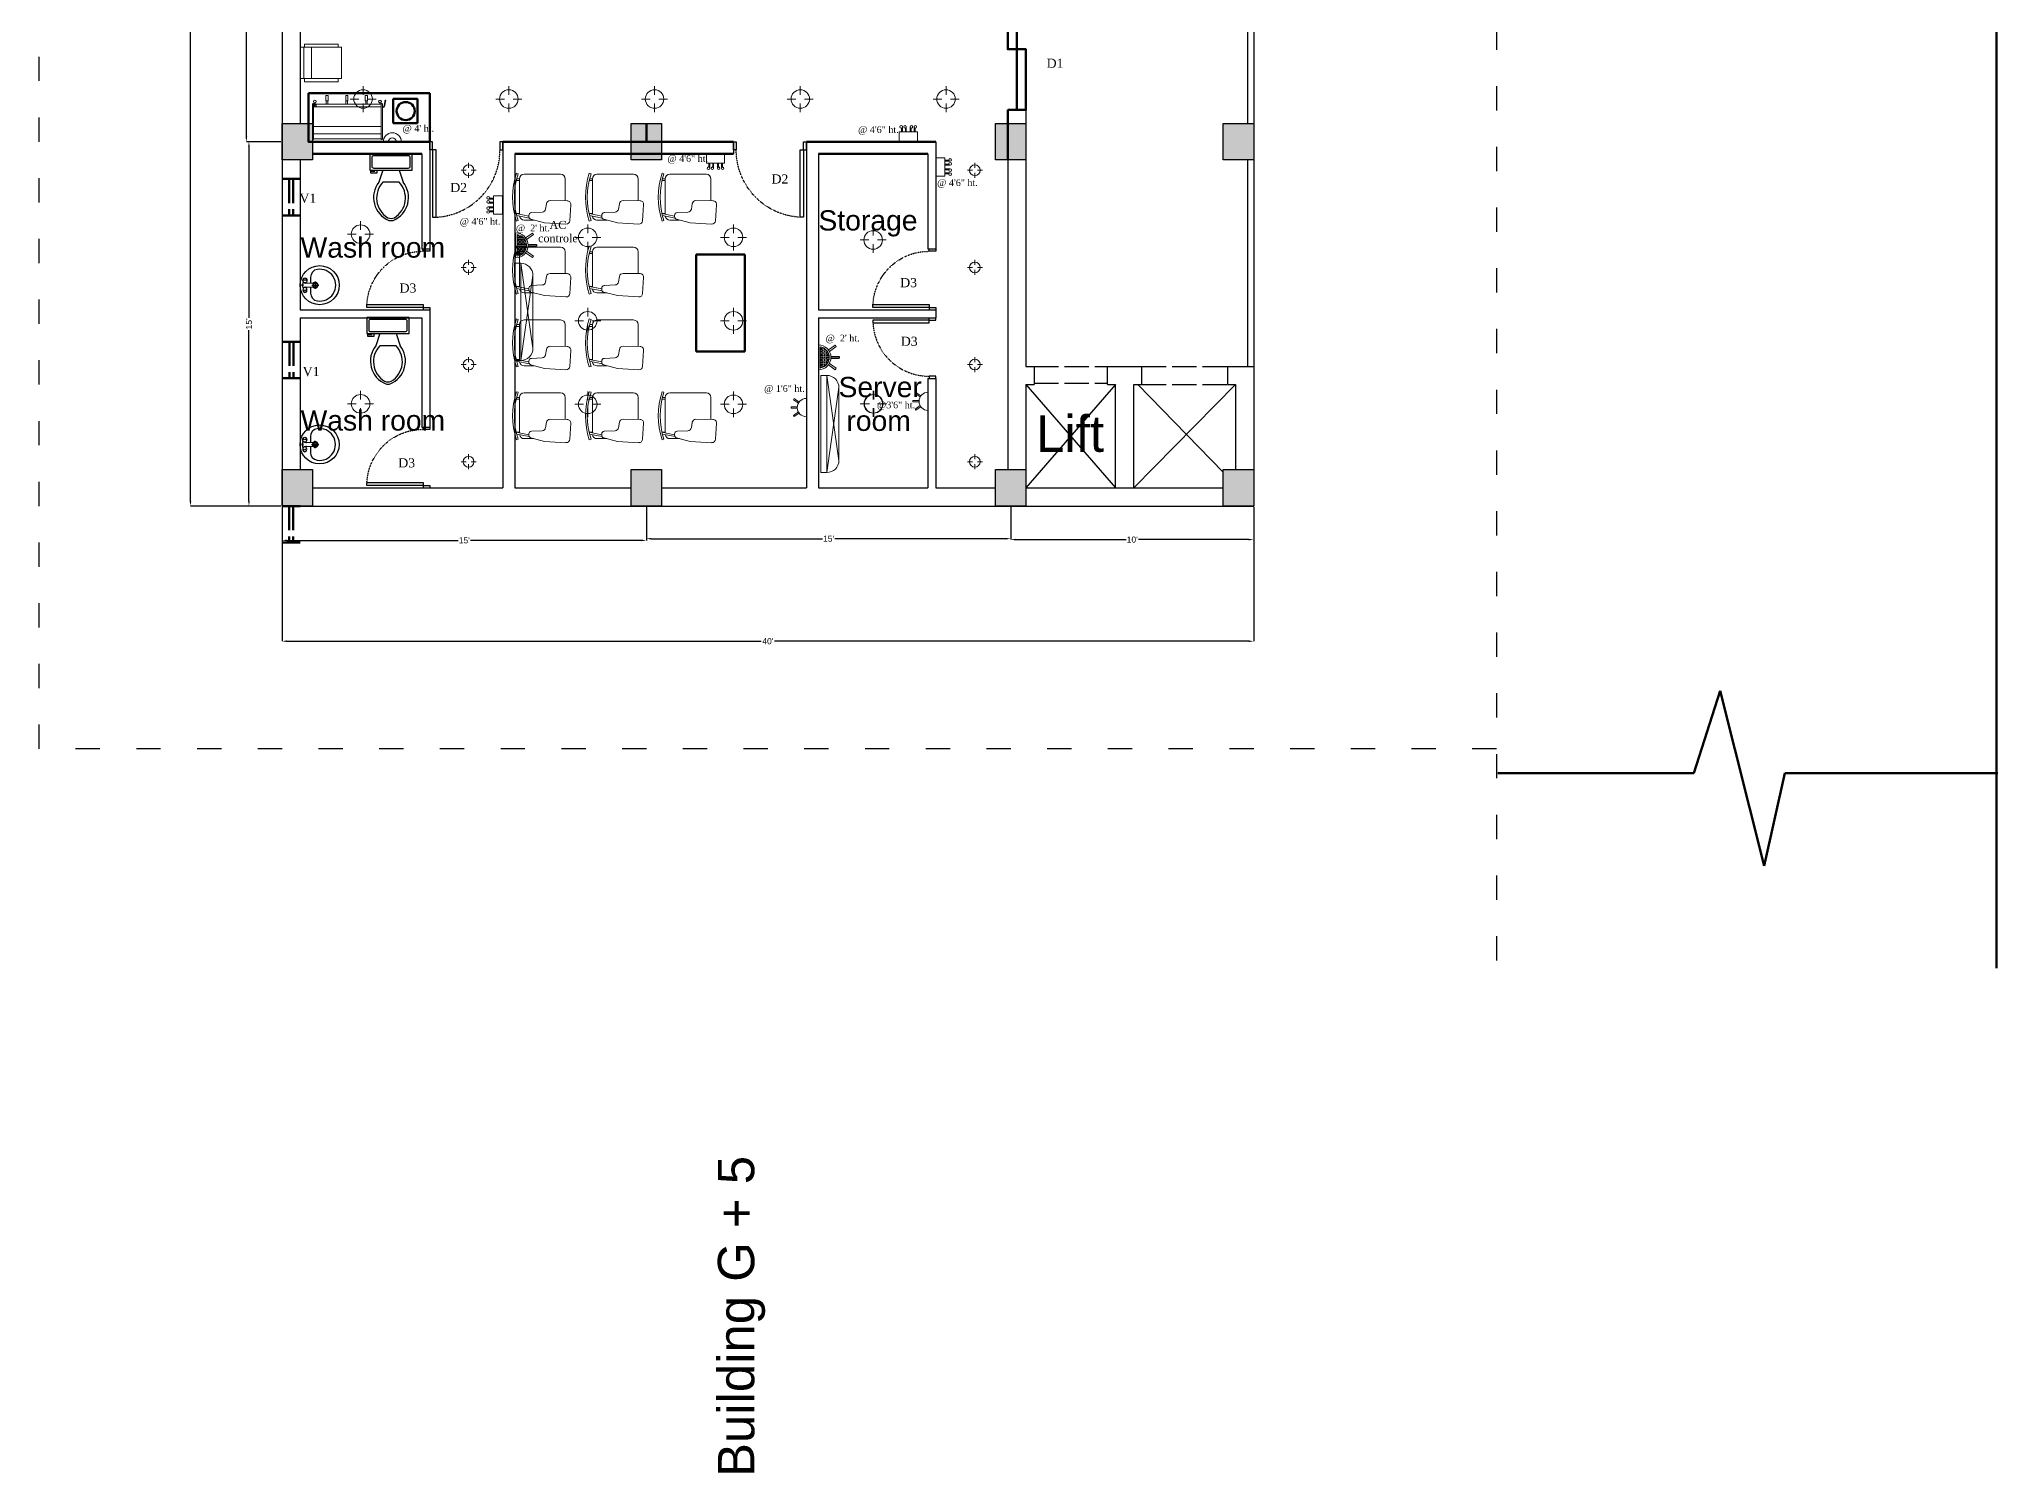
# Model space of a CAD drawing. Header units: inches. Extents: x 2702 to 16065, y 1501 to 3657.
# Drawn here: x 13105 to 14073, y 1501 to 2209 of the extents above; entities that cross this region are included whole.
import ezdxf

# ---------------------------------------------------------------- set-up
doc = ezdxf.new("R2010")
doc.units = ezdxf.units.IN
for name, pattern in [('ACAD_ISO02W100', [15, 12, -3]), ('ACAD_ISO03W100', [30, 12, -18]), ('HIDDEN4', [0.09375, 0.0625, -0.03125])]:
    doc.linetypes.add(name, pattern=pattern)
for name, color, linetype, lineweight in [('A-FURNITURE', 255, 'Continuous', 5), ('changing', 45, 'Continuous', 25), ('ELECTRICAL POINTS', 7, 'Continuous', 25), ('LIGHTS', 1, 'Continuous', 25), ('muebles', 17, 'Continuous', 0), ('www.cadblocksfree.com', 7, 'Continuous', 9)]:
    doc.layers.add(name, color=color, linetype=linetype, lineweight=lineweight)
for name, color, linetype in [('dimensions', 210, 'Continuous'), ('Layer1', 7, 'Continuous'), ('sanitary', 110, 'Continuous'), ('text', 10, 'Continuous')]:
    doc.layers.add(name, color=color, linetype=linetype)
doc.styles.add('NEG3', font='arial.ttf')
doc.styles.get("Standard").update_dxf_attribs({"font": 'arial.ttf'})
doc.dimstyles.new('ISO-25', dxfattribs={"dimtxt": 3, "dimasz": 2.5, "dimexe": 0, "dimexo": 0.625, "dimtad": 0, "dimlunit": 4, "dimtxsty": 'Standard', "dimcen": 2.5, "dimadec": 0, "dimazin": 0, "dimtfac": 1, "dimtmove": 0, "dimatfit": 3, "dimfxl": 1, "dimarcsym": 0})

# ---------------------------------------------------------------- blocks, each defined once
blk = doc.blocks.new('*D124')
at = {"layer": 'Defpoints', "color": 0, "transparency": 16777216}
for p in [(13224.87, 1978.23), (13704.87, 1978.23), (13704.87, 1911.44)]:
    blk.add_point(p, dxfattribs=at)
at = {"layer": 'dimensions', "color": 0, "lineweight": -2, "transparency": 16777216}
for p, q in [((13224.87, 1977.61), (13224.87, 1911.44)), ((13704.87, 1977.61), (13704.87, 1911.44)), ((13227.37, 1911.44), (13461.64, 1911.44)), ((13702.37, 1911.44), (13468.11, 1911.44))]:
    blk.add_line(p, q, dxfattribs=at)
at = {"layer": 'dimensions', "color": 0, "transparency": 16777216}
for points in [[(13227.37, 1911.85), (13227.37, 1911.02), (13224.87, 1911.44)], [(13702.37, 1911.85), (13702.37, 1911.02), (13704.87, 1911.44)]]:
    blk.add_solid(points, dxfattribs=at)
at = {"layer": 'dimensions', "color": 0, "transparency": 16777216, "insert": (13464.87, 1911.44), "char_height": 3, "attachment_point": 5}
blk.add_mtext("40'", dxfattribs=at)
blk = doc.blocks.new('*D125')
at = {"layer": 'Defpoints', "color": 0, "transparency": 16777216}
for p in [(13224.87, 1978.23), (13404.87, 1978.23), (13404.87, 1961.26)]:
    blk.add_point(p, dxfattribs=at)
at = {"layer": 'dimensions', "color": 0, "lineweight": -2, "transparency": 16777216}
for p, q in [((13224.87, 1977.61), (13224.87, 1961.26)), ((13404.87, 1977.61), (13404.87, 1961.26)), ((13227.37, 1961.26), (13311.85, 1961.26)), ((13402.37, 1961.26), (13317.9, 1961.26))]:
    blk.add_line(p, q, dxfattribs=at)
at = {"layer": 'dimensions', "color": 0, "transparency": 16777216}
for points in [[(13227.37, 1961.68), (13227.37, 1960.85), (13224.87, 1961.26)], [(13402.37, 1961.68), (13402.37, 1960.85), (13404.87, 1961.26)]]:
    blk.add_solid(points, dxfattribs=at)
at = {"layer": 'dimensions', "color": 0, "transparency": 16777216, "insert": (13314.87, 1961.26), "char_height": 3, "attachment_point": 5}
blk.add_mtext("15'", dxfattribs=at)
blk = doc.blocks.new('*D126')
at = {"layer": 'Defpoints', "color": 0, "transparency": 16777216}
for p in [(13404.87, 1978.23), (13584.87, 1978.23), (13584.87, 1962.08)]:
    blk.add_point(p, dxfattribs=at)
at = {"layer": 'dimensions', "color": 0, "lineweight": -2, "transparency": 16777216}
for p, q in [((13404.87, 1977.61), (13404.87, 1962.08)), ((13584.87, 1977.61), (13584.87, 1962.08)), ((13407.37, 1962.08), (13491.85, 1962.08)), ((13582.37, 1962.08), (13497.9, 1962.08))]:
    blk.add_line(p, q, dxfattribs=at)
at = {"layer": 'dimensions', "color": 0, "transparency": 16777216}
for points in [[(13407.37, 1962.5), (13407.37, 1961.67), (13404.87, 1962.08)], [(13582.37, 1962.5), (13582.37, 1961.67), (13584.87, 1962.08)]]:
    blk.add_solid(points, dxfattribs=at)
at = {"layer": 'dimensions', "color": 0, "transparency": 16777216, "insert": (13494.87, 1962.08), "char_height": 3, "attachment_point": 5}
blk.add_mtext("15'", dxfattribs=at)
blk = doc.blocks.new('*D122')
at = {"layer": 'Defpoints', "color": 0, "transparency": 16777216}
for p in [(13584.87, 1978.23), (13704.87, 1978.23), (13704.87, 1961.64)]:
    blk.add_point(p, dxfattribs=at)
at = {"layer": 'dimensions', "color": 0, "lineweight": -2, "transparency": 16777216}
for p, q in [((13584.87, 1977.61), (13584.87, 1961.64)), ((13704.87, 1977.61), (13704.87, 1961.64)), ((13587.37, 1961.64), (13641.85, 1961.64)), ((13702.37, 1961.64), (13647.9, 1961.64))]:
    blk.add_line(p, q, dxfattribs=at)
at = {"layer": 'dimensions', "color": 0, "transparency": 16777216}
for points in [[(13587.37, 1962.06), (13587.37, 1961.23), (13584.87, 1961.64)], [(13702.37, 1962.06), (13702.37, 1961.23), (13704.87, 1961.64)]]:
    blk.add_solid(points, dxfattribs=at)
at = {"layer": 'dimensions', "color": 0, "transparency": 16777216, "insert": (13644.87, 1961.64), "char_height": 3, "attachment_point": 5}
blk.add_mtext("10'", dxfattribs=at)
blk = doc.blocks.new('*D123')
at = {"layer": 'Defpoints', "color": 0, "transparency": 16777216}
for p in [(13179.62, 2878.23), (13224.87, 2878.23), (13224.87, 1978.23)]:
    blk.add_point(p, dxfattribs=at)
at = {"layer": 'dimensions', "color": 0, "lineweight": -2, "transparency": 16777216}
for p, q in [((13224.25, 2878.23), (13179.62, 2878.23)), ((13179.62, 2875.73), (13179.62, 2431.39)), ((13179.62, 1980.73), (13179.62, 2425.07)), ((13224.25, 1978.23), (13179.62, 1978.23))]:
    blk.add_line(p, q, dxfattribs=at)
at = {"layer": 'dimensions', "color": 0, "transparency": 16777216}
for points in [[(13179.2, 2875.73), (13180.03, 2875.73), (13179.62, 2878.23)], [(13179.2, 1980.73), (13180.03, 1980.73), (13179.62, 1978.23)]]:
    blk.add_solid(points, dxfattribs=at)
at = {"layer": 'dimensions', "color": 0, "lineweight": 100, "transparency": 16777216, "insert": (13179.62, 2428.23), "char_height": 3, "attachment_point": 5, "rotation": 90}
blk.add_mtext("75'", dxfattribs=at)
blk = doc.blocks.new('*D127')
at = {"layer": 'Defpoints', "color": 0, "transparency": 16777216}
for p in [(13208.51, 2158.23), (13224.87, 2158.23), (13224.87, 1978.23)]:
    blk.add_point(p, dxfattribs=at)
at = {"layer": 'dimensions', "color": 0, "lineweight": -2, "transparency": 16777216}
for p, q in [((13224.25, 2158.23), (13208.51, 2158.23)), ((13208.51, 2155.73), (13208.51, 2071.26)), ((13208.51, 1980.73), (13208.51, 2065.2)), ((13224.25, 1978.23), (13208.51, 1978.23))]:
    blk.add_line(p, q, dxfattribs=at)
at = {"layer": 'dimensions', "color": 0, "transparency": 16777216}
for points in [[(13208.09, 2155.73), (13208.93, 2155.73), (13208.51, 2158.23)], [(13208.09, 1980.73), (13208.93, 1980.73), (13208.51, 1978.23)]]:
    blk.add_solid(points, dxfattribs=at)
at = {"layer": 'dimensions', "color": 0, "lineweight": 100, "transparency": 16777216, "insert": (13208.51, 2068.23), "char_height": 3, "attachment_point": 5, "rotation": 90}
blk.add_mtext("15'", dxfattribs=at)
blk = doc.blocks.new('*D128')
at = {"layer": 'Defpoints', "color": 0, "transparency": 16777216}
for p in [(13207.23, 2338.23), (13224.87, 2338.23), (13224.87, 2158.23)]:
    blk.add_point(p, dxfattribs=at)
at = {"layer": 'dimensions', "color": 0, "lineweight": -2, "transparency": 16777216}
for p, q in [((13224.25, 2338.23), (13207.23, 2338.23)), ((13207.23, 2335.73), (13207.23, 2251.26)), ((13207.23, 2160.73), (13207.23, 2245.2)), ((13224.25, 2158.23), (13207.23, 2158.23))]:
    blk.add_line(p, q, dxfattribs=at)
at = {"layer": 'dimensions', "color": 0, "transparency": 16777216}
for points in [[(13206.81, 2335.73), (13207.65, 2335.73), (13207.23, 2338.23)], [(13206.81, 2160.73), (13207.65, 2160.73), (13207.23, 2158.23)]]:
    blk.add_solid(points, dxfattribs=at)
at = {"layer": 'dimensions', "color": 0, "lineweight": 100, "transparency": 16777216, "insert": (13207.23, 2248.23), "char_height": 3, "attachment_point": 5, "rotation": 90}
blk.add_mtext("15'", dxfattribs=at)
blk = doc.blocks.new('Toilet - top')
for p, q in [((-10, -8.5), (-8, -8.5)), ((-10, -9.5), (-10, -8.5)), ((-7, -9.5), (-10, -9.5)), ((-8, -8.5), (-8, -8)), ((-7, -8), (-7, -9.5)), ((-4, -8), (-6, -14)), ((4, -8), (6, -14)), ((9.5, -6), (9.5, -2)), ((4, -14), (-4, -14))]:
    blk.add_line(p, q)
blk.add_lwpolyline([(10.5, -8), (10.5, 0), (-10.5, 0), (-10.5, -8)], close=True)
for points in [[(-9.5, -2), (-9.5, -6)], [(8.5, -1), (-8.5, -1)], [(-8.5, -7), (8.5, -7)]]:
    blk.add_lwpolyline(points)
for centre, radius, start, end in [((-8.62, -1.88), 0.884, 81.8699, 188.1301), ((-8.62, -6.12), 0.884, 171.8699, 278.1301), ((8.62, -1.88), 0.884, 351.8699, 98.1301), ((8.62, -6.12), 0.884, 261.8699, 8.1301), ((3.52, -21.58), 12.17, 141.46911, 247.97143), ((4.2, -21.82), 11.33, 136.36773, 238.94682), ((-3.52, -21.58), 12.17, 292.02843, 38.53071), ((-4.2, -21.82), 11.33, 301.05301, 43.63209), ((0, -27.88), 4, 245.73182, 294.26817), ((0, -29), 4, 254.86053, 285.13947)]:
    blk.add_arc(centre, radius, start, end)
blk = doc.blocks.new('silla-27')
at = {"layer": 'muebles', "color": 7, "lineweight": 0, "ltscale": 0.06, "true_color": 0xffffff}
for p, q in [((88.078, 38.138), (88.318, 38.138)), ((88.028, 38.088), (88.028, 37.688)), ((88.529, 37.795), (88.529, 37.688)), ((88.022, 37.623), (88.016, 37.604)), ((88.466, 37.638), (88.078, 37.638)), ((88.535, 37.623), (88.541, 37.604))]:
    blk.add_line(p, q, dxfattribs=at)
at = {"layer": 'muebles', "color": 7, "lineweight": 0, "true_color": 0xffffff}
for p, q in [((88.318, 38.16), (88.316, 37.974)), ((88.536, 38.188), (88.361, 38.199)), ((88.559, 37.911), (88.573, 38.145)), ((88.35, 37.934), (88.409, 37.924)), ((88.442, 37.886), (88.448, 37.769)), ((88.486, 37.74), (88.459, 37.602)), ((88.491, 37.74), (88.478, 37.74)), ((88.507, 37.745), (88.48, 37.607)), ((88.52, 37.762), (88.559, 37.911)), ((88.078, 37.638), (88.078, 37.606)), ((88.098, 37.638), (88.098, 37.602)), ((88.459, 37.638), (88.459, 37.602))]:
    blk.add_line(p, q, dxfattribs=at)
at = {"layer": 'muebles', "color": 7, "lineweight": 0, "ltscale": 0.06, "true_color": 0xffffff}
for centre, radius, start, end in [((88.078, 38.088), 0.05, 90, 180), ((88.279, 38.403), 0.841, 251.8194, 288.1806), ((88.279, 38.403), 0.821, 251.8194, 288.1806), ((88.078, 37.688), 0.05, 180, 270), ((88.479, 37.688), 0.05, 278.8356, 0)]:
    blk.add_arc(centre, radius, start, end, dxfattribs=at)
at = {"layer": 'muebles', "color": 7, "lineweight": 0, "true_color": 0xffffff}
for centre, radius, start, end in [((88.358, 38.159), 0.04, 86.1907, 179.3804), ((88.533, 38.148), 0.04, 356.6293, 86.1907), ((88.356, 37.973), 0.04, 179.3804, 260.5493), ((88.402, 37.884), 0.04, 2.866, 80.5493), ((88.478, 37.77), 0.03, 182.866, 270), ((88.491, 37.77), 0.03, 270, 345.2388)]:
    blk.add_arc(centre, radius, start, end, dxfattribs=at)
blk = doc.blocks.new('chair')
at = {"xscale": 45.16169396645301, "yscale": 45.15961764463297, "zscale": 45.16169396645301, "rotation": 89.99999999999999}
blk.add_blockref('silla-27', (1699.03, -3975.24), dxfattribs=at)
blk = doc.blocks.new('ventilator')
at = {"color": 7, "lineweight": 100, "true_color": 0xffffff}
for p, q in [((0, 0), (9, 0)), ((0, -18), (9, -18))]:
    blk.add_line(p, q, dxfattribs=at)
at = {"color": 7, "linetype": 'ACAD_ISO02W100', "lineweight": 100, "true_color": 0xffffff}
for p, q in [((3.5, 0), (3.5, -18)), ((5.5, 0), (5.5, -18))]:
    blk.add_line(p, q, dxfattribs=at)
blk = doc.blocks.new('A$C0CE462CD')
for p, q in [((860, 100), (860, 0)), ((860, 0), (894, 0))]:
    blk.add_line(p, q)
blk.add_lwpolyline([(860, 100), (860, 920), (818, 920), (818, 100)], close=True)
for points in [[(6, 0), (40, 0), (40, 100), (6, 100)], [(6, 100), (6, 0)], [(860, 100), (894, 100), (894, 0)]]:
    blk.add_lwpolyline(points)
at = {"linetype": 'HIDDEN4'}
blk.add_arc((859, 102), 819, 92.8508, 180.1309, dxfattribs=at)
blk = doc.blocks.new('waterdispenser')
at = {"color": 7, "lineweight": 100, "true_color": 0xffffff}
for p, q in [((-0.38, 11.83), (11.62, 11.83)), ((-0.38, -0.17), (-0.38, 11.83)), ((11.62, 11.83), (11.62, -0.17)), ((11.62, -0.17), (-0.38, -0.17))]:
    blk.add_line(p, q, dxfattribs=at)
blk.add_circle((5.78, 5.84), 4.47, dxfattribs=at)
blk = doc.blocks.new('A$C205C0C5A')
at = {"layer": 'www.cadblocksfree.com'}
for p, q in [((56, 1244), (905, 1244)), ((56, 1181), (905, 1181)), ((905, 1090), (56, 1090)), ((56, 843), (905, 843)), ((56, 807), (905, 807)), ((69, 807), (69, 792)), ((75, 807), (75, 792)), ((873, 817), (873, 834)), ((873, 834), (895, 834)), ((873, 817), (895, 817)), ((886, 807), (886, 792)), ((893, 807), (893, 792))]:
    blk.add_line(p, q, dxfattribs=at)
for points in [[(56, 801), (56, 900), (56, 1251), (48, 1251), (43, 1241), (43, 807), (50, 801)], [(905, 801), (905, 1251), (913, 1251), (918, 1241), (918, 807), (918, 807), (912, 801)], [(2, 770), (0, 758), (9, 757), (10, 768)], [(228, 697), (228, 766), (257, 766), (257, 697)], [(474, 697), (474, 766), (503, 766), (503, 697)], [(721, 697), (721, 766), (750, 766), (750, 697)]]:
    blk.add_lwpolyline(points, close=True, dxfattribs=at)
for points in [[(915, 1247), (915, 1247)], [(2, 770), (3, 776), (11, 775), (10, 768)], [(232, 767), (232, 807)], [(252, 766), (252, 807)], [(479, 767), (479, 807)], [(499, 766), (499, 807)], [(725, 767), (725, 807)], [(746, 766), (746, 807)], [(895, 817), (895, 834)]]:
    blk.add_lwpolyline(points, dxfattribs=at)
for points in [[(3, 776), (10, 825), (10, 825, -0.379317), (43, 853)], [(43, 846, 0.381024), (18, 824), (11, 775)]]:
    blk.add_lwpolyline(points, format="xyb", dxfattribs=at)
for centre in [(72, 775), (889, 775)]:
    blk.add_circle(centre, 17.2, dxfattribs=at)
blk = doc.blocks.new('12PSTG05')
at = {"color": 0, "linetype": 'ByBlock'}
for p, q in [((-26, -10), (-26, 10)), ((-24, -10), (-24, 10)), ((-19, 10), (-19, -10))]:
    blk.add_line(p, q, dxfattribs=at)
blk.add_lwpolyline([(-26, 10), (0, 10), (0, -10), (-26, -10)], dxfattribs=at)
for points in [[(-23.5, 10), (-23.5, 12), (-2, 12), (-2, 10)], [(-23.5, -12), (-23.5, -10), (-2, -10), (-2, -12)]]:
    blk.add_lwpolyline(points, close=True, dxfattribs=at)
blk = doc.blocks.new('42234')
at = {"color": 0}
for p, q in [((-21, -130), (-99, -130)), ((-45, -190), (45, -190)), ((-25, -63), (-20, -157)), ((0, -145), (0, -235)), ((20, -157), (25, -63)), ((99, -130), (21, -130))]:
    blk.add_line(p, q, dxfattribs=at)
for centre, radius in [((0, -245), 245), ((-75, -60), 15.8), ((0, -190), 25), ((75, -60), 15.8)]:
    blk.add_circle(centre, radius, dxfattribs=at)
for centre, radius, start, end in [((0, -245), 200, 171.3731, 8.6269), ((-99, -230), 100, 90, 171.3731), ((-61, -70), 36.8, 11.1053, 65.0233), ((0, -190), 35, 122.3834, 57.6166), ((-26, -80), 2.63, 354.2171, 83.9124), ((-15, -157), 5, 182.7195, 244.4376), ((15, -157), 5, 295.5626, 357.2792), ((26, -80), 2.63, 96.0876, 185.7829), ((61, -70), 36.8, 114.9767, 168.872), ((99, -230), 100, 8.6269, 90)]:
    blk.add_arc(centre, radius, start, end, dxfattribs=at)
at = {"color": 0, "extrusion": (0, 0, -1)}
blk.add_ellipse((-60, -60), major_axis=(32, 0), ratio=0.780869, dxfattribs=at)
at = {"color": 0}
for centre, major_axis, ratio, start_param, end_param in [((0, -55), (-65, 0), 0.384615, -1.398412, -0.80273), ((0, -55), (-65, 0), 0.384615, 0.989338, 1.1639), ((0, -150), (26.7, 0), 0.563748, -2.274391, -0.867198), ((0, -55), (-65, 0), 0.384615, -2.338863, -1.743181), ((0, -55), (-65, 0), 0.384615, 1.945703, 1.947072), ((0, -55), (-65, 0), 0.384615, 1.977693, 2.152255)]:
    blk.add_ellipse(centre, major_axis=major_axis, ratio=ratio, start_param=start_param, end_param=end_param, dxfattribs=at)
at = {"color": 0, "extrusion": (0, 0, -1)}
blk.add_ellipse((0, -55), major_axis=(65, 0), ratio=0.384615, start_param=1.945703, end_param=1.947072, dxfattribs=at)
at = {"color": 0}
for centre, major_axis, ratio in [((0, -30), (11.2, 0), 0.447214), ((60, -60), (-32, 0), 0.780869)]:
    blk.add_ellipse(centre, major_axis=major_axis, ratio=ratio, dxfattribs=at)
blk = doc.blocks.new('SWITCH BOX')
at = {"layer": 'ELECTRICAL POINTS', "color": 193, "lineweight": 20}
blk.add_lwpolyline([(0, 4.5), (0, -4.5), (4.5, -4.5), (4.5, 4.5)], close=True, dxfattribs=at)
for points in [[(6.46, 3.35), (4.5, 3.35), (4.5, 2.89), (7.06, 2.89)], [(6.46, 1.41), (4.5, 1.41), (4.5, 0.95), (7.06, 0.95)], [(6.46, -1.41), (4.5, -1.41), (4.5, -0.95), (7.06, -0.95)], [(6.46, -3.35), (4.5, -3.35), (4.5, -2.89), (7.06, -2.89)]]:
    blk.add_lwpolyline(points, dxfattribs=at)
for centre in [(7.06, 3.51), (7.06, 1.57), (7.06, -1.57), (7.06, -3.51)]:
    blk.add_circle(centre, 0.621, dxfattribs=at)
blk = doc.blocks.new('HGF')
at = {"layer": 'ELECTRICAL POINTS', "color": 10, "lineweight": 20}
blk.add_line((54606.15, -18034.58), (54606.15, -18043.58), dxfattribs=at)
for radius in [4.5, 2]:
    blk.add_arc((54606.15, -18039.08), radius, 270, 90, dxfattribs=at)
blk = doc.blocks.new('15 AMPS 3')
at = {"layer": 'ELECTRICAL POINTS', "color": 10, "lineweight": 20}
for p, q in [((0, 4.5), (0, -4.5)), ((3.6, 2.7), (6.06, 4.42)), ((6.44, 3.87), (3.96, 2.14)), ((4.49, 0.34), (7.5, 0.34)), ((6.06, 4.42), (6.44, 3.87)), ((7.5, 0.34), (7.5, -0.34)), ((3.6, -2.7), (6.06, -4.42)), ((6.44, -3.87), (3.96, -2.14)), ((4.49, -0.34), (7.5, -0.34)), ((6.06, -4.42), (6.44, -3.87))]:
    blk.add_line(p, q, dxfattribs=at)
blk.add_arc((0, 0), 4.5, 270, 90, dxfattribs=at)
blk = doc.blocks.new('SPLIT A.C')
at = {"layer": 'ELECTRICAL POINTS', "color": 230, "lineweight": 20}
for p, q in [((-24, -3), (18, -9)), ((24, -3), (-24, -3)), ((24, -3), (-18, -9))]:
    blk.add_line(p, q, dxfattribs=at)
blk.add_lwpolyline([(-24, 0), (-24, -3, 0.414214), (-18, -9), (18, -9, 0.414214), (24, -3), (24, 0)], format="xyb", close=True, dxfattribs=at)
blk = doc.blocks.new('AMS 15')
at = {"layer": 'changing'}
h = blk.add_hatch(dxfattribs=at)
h.set_pattern_fill('DOTS', color=3, scale=9, angle=90, style=0)
h.set_pattern_definition([(90, (-93646.48644, -184541.1382), (-0.5625, 0.28125), [0, -0.5625])])
h.paths.add_polyline_path([(0.6, 3.85), (0.6, -3.85, 0.856349)])
at = {"layer": 'ELECTRICAL POINTS', "color": 10, "lineweight": 13}
for p, q in [((0, 4.5), (0, -4.5)), ((0.6, 3.85), (0.6, -3.85)), ((3.6, 2.7), (6.06, 4.42)), ((6.44, 3.87), (3.96, 2.14)), ((6.06, 4.42), (6.44, 3.87)), ((3.6, -2.7), (6.06, -4.42)), ((6.44, -3.87), (3.96, -2.14)), ((6.06, -4.42), (6.44, -3.87))]:
    blk.add_line(p, q, dxfattribs=at)
at = {"layer": 'ELECTRICAL POINTS', "color": 10}
for p, q in [((4.49, 0.34), (7.5, 0.34)), ((7.5, 0.34), (7.5, -0.34)), ((4.49, -0.34), (7.5, -0.34))]:
    blk.add_line(p, q, dxfattribs=at)
at = {"layer": 'ELECTRICAL POINTS', "color": 10, "lineweight": 13}
for radius, start, end in [(4.5, 270, 90), (3.9, 278.84988, 81.15012)]:
    blk.add_arc((0, 0), radius, start, end, dxfattribs=at)
blk = doc.blocks.new('CEILING POINT')
at = {"layer": 'ELECTRICAL POINTS', "color": 20, "lineweight": 13}
for p, q in [((-1.75, 0), (-5.25, 0)), ((0, 5.25), (0, 1.75)), ((5.25, 0), (1.75, 0)), ((0, -1.75), (0, -5.25))]:
    blk.add_line(p, q, dxfattribs=at)
blk.add_circle((0, 0), 3.75, dxfattribs=at)

msp = doc.modelspace()

# ---------------------------------------------------------------- hatches: boundary and pattern name
at = {"linetype": 'ACAD_ISO03W100', "lineweight": 100}
h = msp.add_hatch(color=256, dxfattribs=at)
h.dxf.hatch_style = 1
h.paths.add_polyline_path([(13239.875, 1996.231), (13224.875, 1996.231), (13224.875, 1978.231), (13239.875, 1978.231)])
h.paths.add_polyline_path([(13412.375, 1996.231), (13397.375, 1996.231), (13397.375, 1978.231), (13412.375, 1978.231)])
h.paths.add_polyline_path([(13592.375, 1996.231), (13577.375, 1996.231), (13577.375, 1978.231), (13592.375, 1978.231)])
h.paths.add_polyline_path([(13704.875, 1996.231), (13689.875, 1996.231), (13689.875, 1978.231), (13704.875, 1978.231)])
h.paths.add_polyline_path([(13592.375, 2167.231), (13577.375, 2167.231), (13577.375, 2149.231), (13592.375, 2149.231)])
h.paths.add_polyline_path([(13412.375, 2167.231), (13397.375, 2167.231), (13397.375, 2149.231), (13412.375, 2149.231)])
h.paths.add_polyline_path([(13239.875, 2167.231), (13224.875, 2167.231), (13224.875, 2149.231), (13239.875, 2149.231)])
h.paths.add_polyline_path([(13704.875, 2347.231), (13689.875, 2347.231), (13689.875, 2329.231), (13704.875, 2329.231)])
h.paths.add_polyline_path([(13592.375, 2347.231), (13577.375, 2347.231), (13577.375, 2329.231), (13592.375, 2329.231)])
h.paths.add_polyline_path([(13412.375, 2347.231), (13397.375, 2347.231), (13397.375, 2329.231), (13412.375, 2329.231)])
h.paths.add_polyline_path([(13239.875, 2347.231), (13224.875, 2347.231), (13224.875, 2329.231), (13239.875, 2329.231)])
h.paths.add_polyline_path([(13239.875, 2527.231), (13224.875, 2527.231), (13224.875, 2509.231), (13239.875, 2509.231)])
h.paths.add_polyline_path([(13412.375, 2527.231), (13397.375, 2527.231), (13397.375, 2509.231), (13412.375, 2509.231)])
h.paths.add_polyline_path([(13592.375, 2527.231), (13577.375, 2527.231), (13577.375, 2509.231), (13592.375, 2509.231)])
h.paths.add_polyline_path([(13704.875, 2527.231), (13689.875, 2527.231), (13689.875, 2509.231), (13704.875, 2509.231)])
h.paths.add_polyline_path([(13704.875, 2707.231), (13689.875, 2707.231), (13689.875, 2689.231), (13704.875, 2689.231)])
h.paths.add_polyline_path([(13592.375, 2707.231), (13577.375, 2707.231), (13577.375, 2689.231), (13592.375, 2689.231)])
h.paths.add_polyline_path([(13412.375, 2707.231), (13397.375, 2707.231), (13397.375, 2689.231), (13412.375, 2689.231)])
h.paths.add_polyline_path([(13239.875, 2707.231), (13224.875, 2707.231), (13224.875, 2689.231), (13239.875, 2689.231)])
h.paths.add_polyline_path([(13239.875, 2878.231), (13224.875, 2878.231), (13224.875, 2860.231), (13239.875, 2860.231)])
h.paths.add_polyline_path([(13412.375, 2878.231), (13397.375, 2878.231), (13397.375, 2860.231), (13412.375, 2860.231)])
h.paths.add_polyline_path([(13592.375, 2878.231), (13577.375, 2878.231), (13577.375, 2860.231), (13592.375, 2860.231)])
h.paths.add_polyline_path([(13704.875, 2878.231), (13689.875, 2878.231), (13689.875, 2860.231), (13704.875, 2860.231)])
h = msp.add_hatch(color=256, dxfattribs=at)
h.dxf.hatch_style = 1
h.paths.add_polyline_path([(13704.875, 2167.231), (13689.875, 2167.231), (13689.875, 2149.231), (13704.875, 2149.231)])

# ---------------------------------------------------------------- linework, layer by layer
at = {"linetype": 'ACAD_ISO03W100'}
msp.add_line((13824.875, 3175.706), (13824.875, 1749.887), dxfattribs=at)
for p, q in [((13224.875, 2878.231), (13224.875, 1978.231)), ((13704.875, 2878.231), (13704.875, 1978.231)), ((13233.875, 2329.231), (13233.875, 2167.231)), ((13701.875, 2329.231), (13701.875, 2167.231)), ((13592.375, 2173.926), (13592.375, 2167.231)), ((13297.875, 2158.231), (13297.875, 2105.231)), ((13333.875, 2158.231), (13333.875, 1987.231)), ((13447.875, 2158.231), (13447.875, 2152.231)), ((13483.875, 2158.231), (13483.875, 2071.231)), ((13547.875, 2158.231), (13547.875, 2105.231)), ((13592.375, 2167.231), (13592.375, 2047.231)), ((13233.875, 2149.231), (13233.875, 2075.231)), ((13293.875, 2152.231), (13293.875, 2105.231)), ((13339.875, 2152.231), (13339.875, 1987.231)), ((13489.875, 2152.231), (13489.875, 2075.231)), ((13543.875, 2152.231), (13543.875, 2105.231)), ((13583.375, 2149.231), (13583.375, 1996.231)), ((13701.875, 2149.231), (13701.875, 2047.231)), ((13293.875, 2105.231), (13297.875, 2105.231)), ((13543.875, 2105.231), (13547.875, 2105.231)), ((13233.875, 2075.231), (13297.875, 2075.231)), ((13233.875, 2071.231), (13233.875, 1996.231)), ((13233.875, 2071.231), (13293.875, 2071.231)), ((13293.875, 2071.231), (13293.875, 2017.231)), ((13297.875, 2075.231), (13297.875, 2071.231)), ((13297.875, 2071.231), (13297.875, 2017.231)), ((13483.875, 2071.231), (13483.875, 1987.231)), ((13489.875, 2075.231), (13547.875, 2075.231)), ((13489.875, 2071.231), (13489.875, 1987.231)), ((13489.875, 2071.231), (13547.875, 2071.231)), ((13547.875, 2075.231), (13547.875, 2071.231)), ((13592.375, 2047.231), (13596.375, 2047.231)), ((13596.375, 2047.231), (13596.375, 2038.231)), ((13632.625, 2047.231), (13649.625, 2047.231)), ((13632.625, 2038.231), (13632.625, 2047.231)), ((13649.625, 2038.231), (13649.625, 2047.231)), ((13691.875, 2047.231), (13691.875, 2038.231)), ((13691.875, 2047.231), (13704.875, 2047.231)), ((13543.875, 2041.231), (13543.875, 1987.231)), ((13543.875, 2041.231), (13547.875, 2041.231)), ((13547.875, 2041.231), (13547.875, 1987.231)), ((13592.375, 2038.231), (13592.375, 1996.231)), ((13592.375, 2038.231), (13596.375, 2038.231)), ((13632.625, 2038.231), (13636.625, 2038.231)), ((13636.625, 1987.231), (13636.625, 2038.231)), ((13645.625, 2038.231), (13649.625, 2038.231)), ((13645.625, 1987.231), (13645.625, 2038.231)), ((13691.875, 2038.231), (13695.875, 2038.231)), ((13695.875, 2038.231), (13695.875, 1996.231)), ((13293.875, 2017.231), (13297.875, 2017.231)), ((13239.875, 1987.231), (13293.875, 1987.231)), ((13293.875, 1987.231), (13300.625, 1987.231)), ((13300.625, 1987.231), (13333.875, 1987.231)), ((13339.875, 1987.231), (13397.375, 1987.231)), ((13412.375, 1987.231), (13483.875, 1987.231)), ((13412.375, 1987.231), (13483.875, 1987.231)), ((13489.875, 1987.231), (13543.875, 1987.231)), ((13547.875, 1987.231), (13577.375, 1987.231)), ((13592.375, 1987.231), (13689.875, 1987.231)), ((13224.875, 1978.231), (13704.875, 1978.231))]:
    msp.add_line(p, q)
at = {"color": 7, "lineweight": 100, "true_color": 0xffffff}
for p, q in [((13583.375, 2173.926), (13583.375, 2167.231)), ((13297.875, 2158.231), (13239.875, 2158.231)), ((13404.875, 2167.231), (13404.875, 2158.231)), ((13583.375, 2167.231), (13583.375, 2149.231)), ((13293.875, 2152.231), (13239.875, 2152.231))]:
    msp.add_line(p, q, dxfattribs=at)
at = {"linetype": 'ACAD_ISO02W100'}
for p, q in [((13596.375, 2047.231), (13632.625, 2047.231)), ((13649.625, 2047.231), (13691.875, 2047.231)), ((13596.375, 2039), (13632.625, 2039)), ((13649.625, 2038.231), (13691.875, 2038.231))]:
    msp.add_line(p, q, dxfattribs=at)
at = {"color": 10}
for p, q in [((13636.625, 2038.231), (13592.375, 1987.231)), ((13592.375, 2038.231), (13636.625, 1987.231)), ((13695.875, 2038.231), (13645.625, 1987.231)), ((13647.625, 2038.231), (13689.875, 1994.92))]:
    msp.add_line(p, q, dxfattribs=at)
at = {"linetype": 'ACAD_ISO03W100'}
msp.add_lwpolyline([(13824.875, 1858.231), (13104.875, 1858.231), (13104.875, 2998.231), (13824.875, 2998.231)], dxfattribs=at)
at = {"color": 7, "lineweight": 100, "true_color": 0xffffff}
for points in [[(13583.375, 2233.926), (13587.875, 2233.926), (13587.875, 2203.926), (13583.375, 2203.926)], [(13587.875, 2203.926), (13592.375, 2203.926), (13592.375, 2173.926), (13587.875, 2173.926)]]:
    msp.add_lwpolyline(points, close=True, dxfattribs=at)
for points in [[(13224.875, 2149.231), (13224.875, 2167.231), (13239.875, 2167.231), (13239.875, 2149.231)], [(13397.375, 2149.231), (13397.375, 2167.231), (13412.375, 2167.231), (13412.375, 2149.231)], [(13577.375, 2149.231), (13577.375, 2167.231), (13592.375, 2167.231), (13592.375, 2149.231)], [(13689.875, 2149.231), (13689.875, 2167.231), (13704.875, 2167.231), (13704.875, 2149.231)], [(13224.875, 1978.231), (13224.875, 1996.231), (13239.875, 1996.231), (13239.875, 1978.231)], [(13397.375, 1978.231), (13397.375, 1996.231), (13412.375, 1996.231), (13412.375, 1978.231)], [(13397.375, 1978.231), (13397.375, 1996.231), (13412.375, 1996.231), (13412.375, 1978.231)], [(13577.375, 1978.231), (13577.375, 1996.231), (13592.375, 1996.231), (13592.375, 1978.231)], [(13577.375, 1978.231), (13577.375, 1996.231), (13592.375, 1996.231), (13592.375, 1978.231)], [(13689.875, 1978.231), (13689.875, 1996.231), (13704.875, 1996.231), (13704.875, 1978.231)]]:
    msp.add_lwpolyline(points, close=True)
at = {"layer": 'A-FURNITURE', "lineweight": 100}
for p, q in [((13237.875, 2182.231), (13297.875, 2182.231)), ((13429.458, 2102.549), (13429.458, 2054.549)), ((13453.458, 2102.549), (13429.458, 2102.549)), ((13453.458, 2054.549), (13453.458, 2102.549)), ((13429.458, 2054.549), (13453.458, 2054.549))]:
    msp.add_line(p, q, dxfattribs=at)
msp.add_lwpolyline([(13237.875, 2182.231), (13237.875, 2158.231), (13297.875, 2158.231), (13297.875, 2182.231)], dxfattribs=at)
at = {"layer": 'dimensions', "color": 7, "lineweight": 100, "true_color": 0xffffff}
for p, q in [((14071.819, 3175.706), (14071.819, 1749.887)), ((13922.399, 1846.293), (13935.328, 1886.857)), ((13935.328, 1886.857), (13957.103, 1800.539)), ((13825.558, 1846.293), (13922.399, 1846.293)), ((13957.103, 1800.539), (13967.31, 1846.293)), ((13967.31, 1846.293), (14072.503, 1846.293))]:
    msp.add_line(p, q, dxfattribs=at)
at = {"layer": 'sanitary', "color": 7, "lineweight": 100, "true_color": 0xffffff}
for p, q in [((13583.375, 2203.926), (13592.375, 2203.926)), ((13583.375, 2173.926), (13592.375, 2173.926)), ((13333.875, 2158.231), (13447.875, 2158.231)), ((13483.875, 2158.231), (13547.875, 2158.231)), ((13339.875, 2152.231), (13447.875, 2152.231)), ((13489.875, 2152.231), (13543.875, 2152.231))]:
    msp.add_line(p, q, dxfattribs=at)

# ---------------------------------------------------------------- block references
at = {"color": 7, "lineweight": 100, "true_color": 0xffffff}
for name, p, xscale, yscale, zscale, rotation in [('A$C205C0C5A', (13276.099, 2208.584), 0.03937007874015748, 0.03937007874015748, 0.03937007874015748, 180), ('A$C0CE462CD', (13334.121, 2158.231), 0.04054794520548879, 0.04054794520548879, 0.04054794520548879, 179.9999999999993), ('A$C0CE462CD', (13447.628, 2158.231), -0.04054794520548879, 0.04054794520548879, 0.04054794520548879, 180.0000000019238), ('A$C0CE462CD', (13297.875, 2105.437), -0.0337899543379069, 0.0337899543379069, 0.0337899543379069, 90), ('A$C0CE462CD', (13547.875, 2105.437), -0.0337899543379069, 0.0337899543379069, 0.0337899543379069, 90), ('A$C0CE462CD', (13547.875, 2041.026), 0.0337899543379069, 0.0337899543379069, 0.0337899543379069, 89.9999999999935), ('A$C0CE462CD', (13297.875, 2017.437), -0.0337899543379069, 0.0337899543379069, 0.0337899543379069, 90)]:
    msp.add_blockref(name, p, dxfattribs=dict(at, xscale=xscale, yscale=yscale, zscale=zscale, rotation=rotation))
msp.add_blockref('waterdispenser', (13280.162, 2167.537), dxfattribs=at)
at = {"lineweight": 18}
for p, rotation in [((13534.223, 2158.548), 90), ((13439.025, 2152.189), 270), ((13333.749, 2126.984), 180)]:
    msp.add_blockref('SWITCH BOX', p, dxfattribs=dict(at, rotation=rotation))
msp.add_blockref('SWITCH BOX', (13547.847, 2145.735), dxfattribs=at)
at = {"color": 7, "linetype": 'ACAD_ISO02W100', "lineweight": 100, "true_color": 0xffffff}
for p in [(13224.875, 2139.859), (13225.019, 2059.42), (13224.875, 1978.231)]:
    msp.add_blockref('ventilator', p, dxfattribs=at)
at = {"layer": 'A-FURNITURE', "color": 7, "lineweight": 100, "true_color": 0xffffff, "xscale": 0.7748591545768541, "yscale": 0.7748591545768541, "zscale": 0.7748591545768541}
msp.add_blockref('12PSTG05', (13254.201, 2197.177), dxfattribs=at)
at = {"layer": 'A-FURNITURE', "lineweight": 100, "rotation": 180}
for p in [(13341.487, 2142.404), (13377.487, 2142.404), (13413.487, 2142.404), (13341.487, 2106.404), (13377.487, 2106.404), (13341.487, 2070.404), (13377.487, 2070.404), (13341.487, 2034.404), (13377.487, 2034.404), (13413.487, 2034.404)]:
    msp.add_blockref('chair', p, dxfattribs=at)
at = {"layer": 'changing', "color": 30, "lineweight": 18, "xscale": 1.372799999999984, "yscale": 1.372799999999984, "zscale": 1.372799999999984}
for p in [(13340.207, 2107.032), (13489.844, 2051.674)]:
    msp.add_blockref('AMS 15', p, dxfattribs=at)
at = {"layer": 'ELECTRICAL POINTS', "lineweight": 18}
for p, xscale, yscale, zscale in [((13264.89, 2179.313), 1.222217031138163, 1.222217031138163, 1.222217031138163), ((13336.89, 2179.313), 1.222217031138163, 1.222217031138163, 1.222217031138163), ((13408.89, 2179.313), 1.222217031138163, 1.222217031138163, 1.222217031138163), ((13480.89, 2179.313), 1.222217031138163, 1.222217031138163, 1.222217031138163), ((13552.89, 2179.313), 1.222217031138163, 1.222217031138163, 1.222217031138163), ((13317.014, 2144.122), 0.7067174399999917, 0.7067174399999917, 0.7067174399999917), ((13567.124, 2144.122), 0.7067174399999917, 0.7067174399999917, 0.7067174399999917), ((13263.66, 2112.571), 1.222217031138163, 1.222217031138163, 1.222217031138163), ((13375.875, 2110.981), 1.222217031138163, 1.222217031138163, 1.222217031138163), ((13447.875, 2110.981), 1.222217031138163, 1.222217031138163, 1.222217031138163), ((13516.875, 2109.693), 1.222217031138163, 1.222217031138163, 1.222217031138163), ((13317.014, 2096.122), 0.7067174399999917, 0.7067174399999917, 0.7067174399999917), ((13567.124, 2096.122), 0.7067174399999917, 0.7067174399999917, 0.7067174399999917), ((13375.875, 2069.731), 1.222217031138163, 1.222217031138163, 1.222217031138163), ((13447.875, 2069.731), 1.222217031138163, 1.222217031138163, 1.222217031138163), ((13317.014, 2048.122), 0.7067174399999917, 0.7067174399999917, 0.7067174399999917), ((13567.124, 2048.122), 0.7067174399999917, 0.7067174399999917, 0.7067174399999917), ((13263.66, 2028.746), 1.222217031138163, 1.222217031138163, 1.222217031138163), ((13375.875, 2028.481), 1.222217031138163, 1.222217031138163, 1.222217031138163), ((13447.875, 2028.481), 1.222217031138163, 1.222217031138163, 1.222217031138163), ((13516.959, 2028.721), 1.222217031138163, 1.222217031138163, 1.222217031138163), ((13517.165, 2028.746), 1.222217031138163, 1.222217031138163, 1.222217031138163), ((13317.014, 2000.122), 0.7067174399999917, 0.7067174399999917, 0.7067174399999917), ((13567.124, 2000.122), 0.7067174399999917, 0.7067174399999917, 0.7067174399999917)]:
    msp.add_blockref('CEILING POINT', p, dxfattribs=dict(at, xscale=xscale, yscale=yscale, zscale=zscale))
at = {"layer": 'ELECTRICAL POINTS', "lineweight": 18, "rotation": 89.99999999999997}
for p in [(13339.824, 2074.163), (13490.967, 2018.77)]:
    msp.add_blockref('SPLIT A.C', p, dxfattribs=at)
at = {"layer": 'ELECTRICAL POINTS', "lineweight": 18, "xscale": -1, "rotation": 359.9999999999713}
for p in [(13544.034, 2029.981), (13483.891, 2026.885)]:
    msp.add_blockref('15 AMPS 3', p, dxfattribs=at)
at = {"layer": 'LIGHTS', "lineweight": 18, "rotation": 90}
msp.add_blockref('HGF', (-4759.731, -52448.02), dxfattribs=at)
at = {"layer": 'sanitary', "color": 7, "lineweight": 100, "true_color": 0xffffff}
for p in [(13278.705, 2152.231), (13277.175, 2071.439)]:
    msp.add_blockref('Toilet - top', p, dxfattribs=at)
at = {"layer": 'sanitary', "lineweight": 100, "xscale": 0.03937007874015748, "yscale": 0.03937007874015748, "zscale": 0.03937007874015748, "rotation": 90}
for p in [(13233.831, 2087.356), (13233.743, 2008.647)]:
    msp.add_blockref('42234', p, dxfattribs=at)

# ---------------------------------------------------------------- texts
at = {"layer": 'Layer1', "color": 191, "linetype": 'ByBlock', "lineweight": 5, "ltscale": 0.18, "char_height": 3.29062, "width": 75, "attachment_point": 3}
for s, insert in [("{\\fTimes New Roman|b0|i0|c0|p18;\\C6;@ 4' ht.}", (13299.933, 2166.499)), ('{\\fTimes New Roman|b0|i0|c0|p18;\\C6;@ 4\'6" ht.}', (13529.499, 2165.863)), ('{\\fTimes New Roman|b0|i0|c0|p18;\\C6;@ 4\'6" ht.}', (13435.312, 2151.581)), ('{\\fTimes New Roman|b0|i0|c0|p18;\\C6;@ 4\'6" ht.}', (13568.576, 2139.652)), ('{\\fTimes New Roman|b0|i0|c0|p18;\\C6;@ 4\'6" ht.}', (13332.722, 2120.532)), ("{\\fTimes New Roman|b0|i0|c0|p18;\\C6;@  2' ht.}", (13357.178, 2117.255)), ("{\\fTimes New Roman|b0|i0|c0|p18;\\C6;@  2' ht.}", (13510.192, 2062.863)), ('{\\fTimes New Roman|b0|i0|c0|p18;\\C6;@ 1\'6" ht.}', (13483.074, 2037.934)), ('{\\fTimes New Roman|b0|i0|c0|p18;\\C6;@3\'6" ht.}', (13537.597, 2029.83))]:
    msp.add_mtext(s, dxfattribs=dict(at, insert=insert))
at = {"layer": 'text', "color": 6, "linetype": 'Continuous', "attachment_point": 2, "style": 'NEG3'}
for s, insert, char_height, width in [('{\\fBook Antiqua|b0|i0|c0|p18;\\C0;D1}', (13606.741, 2199.243), 4.5, 10.50581), ('{\\fBook Antiqua|b0|i0|c0|p18;\\C0;D2}', (13470.835, 2142.072), 4.5, 10.50581), ('{\\fBook Antiqua|b0|i0|c0|p18;\\C0;V1}', (13237.611, 2132.608), 4.5, 10.50581), ('{\\fBook Antiqua|b0|i0|c0|p18;\\C0;D2}', (13312.119, 2137.868), 4.5, 10.50581), ('{\\fBook Antiqua|b0|i0|c0|p18;\\C0;AC controle}', (13361.154, 2119.108), 3.95242, 13.07648), ('{\\fBook Antiqua|b0|i0|c0|p18;\\C0;V1}', (13239.217, 2046.956), 4.5, 10.50581)]:
    msp.add_mtext(s, dxfattribs=dict(at, insert=insert, char_height=char_height, width=width))
at = {"layer": 'text', "color": 7, "lineweight": 100, "true_color": 0xffffff, "char_height": 10, "attachment_point": 1}
for s, insert in [('Storage', (13489.867, 2124.366)), ('Wash room', (13234.024, 2110.963)), ('Server\\P room', (13499.786, 2042.025)), ('Wash room', (13234.024, 2025.515))]:
    msp.add_mtext_dynamic_manual_height_columns(s, width=150.81033, gutter_width=12.5, heights=[0], dxfattribs=dict(at, insert=insert))
at = {"layer": 'text', "color": 0, "linetype": 'Continuous', "char_height": 4.5, "width": 10.50581, "attachment_point": 2, "style": 'NEG3'}
for insert in [(13534.405, 2090.85), (13287.078, 2088.184), (13534.713, 2061.892), (13286.43, 2001.819)]:
    msp.add_mtext('{\\fBook Antiqua|b0|i0|c0|p18;D3}', dxfattribs=dict(at, insert=insert))
at = {"layer": 'text', "color": 18, "lineweight": 100, "true_color": 0x000000, "insert": (13597.387, 2022.997), "char_height": 18, "attachment_point": 1}
msp.add_mtext_dynamic_manual_height_columns('{\\C7;Lift}', width=16.58079, gutter_width=12.5, heights=[0], dxfattribs=at)
at = {"layer": 'text', "color": 18, "lineweight": 100, "true_color": 0x000000, "insert": (13440.167, 1498.504), "char_height": 18, "attachment_point": 1, "rotation": 90}
msp.add_mtext_dynamic_manual_height_columns('{\\C256;\\c16777215;Building G + 5}', width=886.01727, gutter_width=12.5, heights=[0], dxfattribs=at)

# ---------------------------------------------------------------- dimensions: what is measured, and where the dimension line sits
at = {"layer": 'dimensions', "color": 215, "lineweight": 100, "true_color": 0xa953a0}
for base, p1, p2, picture, middle in [((13179.616, 2878.231), (13224.875, 1978.231), (13224.875, 2878.231), '*D123', (13179.616, 2428.231)), ((13207.23, 2338.231), (13224.875, 2158.231), (13224.875, 2338.231), '*D128', (13207.23, 2248.231)), ((13208.509, 2158.231), (13224.875, 1978.231), (13224.875, 2158.231), '*D127', (13208.509, 2068.231))]:
    dim = msp.add_linear_dim(base=base, p1=p1, p2=p2, angle=90, dimstyle='ISO-25', dxfattribs=at)
    dim.commit()
    dim.dimension.update_dxf_attribs({"geometry": picture, "text_midpoint": middle})
at = {"layer": 'dimensions', "color": 215, "true_color": 0xa953a0}
for base, p1, p2, picture, middle in [((13704.875, 1911.435), (13224.875, 1978.231), (13704.875, 1978.231), '*D124', (13464.875, 1911.435)), ((13404.875, 1961.262), (13224.875, 1978.231), (13404.875, 1978.231), '*D125', (13314.875, 1961.262)), ((13584.875, 1962.085), (13404.875, 1978.231), (13584.875, 1978.231), '*D126', (13494.875, 1962.085)), ((13704.875, 1961.643), (13584.875, 1978.231), (13704.875, 1978.231), '*D122', (13644.875, 1961.643))]:
    dim = msp.add_linear_dim(base=base, p1=p1, p2=p2, dimstyle='ISO-25', dxfattribs=at)
    dim.commit()
    dim.dimension.update_dxf_attribs({"geometry": picture, "text_midpoint": middle})

doc.saveas('drawing.dxf')
